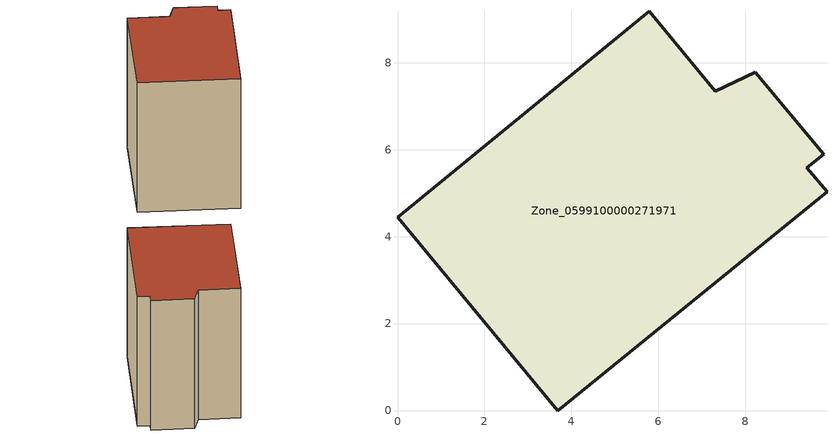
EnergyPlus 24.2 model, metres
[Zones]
Zone_0599100000271971
 floor ground (C_G): 7.31,7.35 8.23,7.78 9.81,5.9 9.42,5.58 9.88,5.03 3.69,0 0,4.45 5.79,9.18 z0
 wall outside (C_F): 3.69,0 9.88,5.03 9.42,5.58 9.81,5.9 8.23,7.78 7.31,7.35 5.79,9.18 0,4.45 3.69,0 z0:8.23
 roof outside (C_R): 7.31,7.35 5.79,9.18 0,4.45 3.69,0 9.88,5.03 9.42,5.58 9.81,5.9 8.23,7.78 z8.23
[BUILDING]
Pand.0599100000271971: North Axis=0; Terrain=City; Loads Convergence Tolerance Value=0.04; Temperature Convergence Tolerance Value=0.4; Solar Distribution=FullExterior; Maximum Number of Warmup Days=25; Minimum Number of Warmup Days=1
[Site:Location]
Rotterdam.The.Hague.AP_ZH_NLD Design_Conditions: Latitude=51.96; Longitude=4.45; Time Zone=1; Elevation=-4.5
[SITE:GROUNDTEMPERATURE:BUILDINGSURFACE]
18, 18, 18, 18, 18, 18, 18, 18, 18, 18, 18, 18
[MATERIAL] Thermal Absorptance=0.9; Solar Absorptance=0.7; Visible Absorptance=0.7
Name | Roughness | Thickness | Conductivity | Density | Specific Heat
G.TI.1946-1964 | MediumSmooth | 0.15 | 1 | 540 | 1210
F.TI.1946-1964 | Rough | 0.3 | 0.857143 | 1920 | 840
R.TI.1946-1964 | MediumRough | 0.2 | 0.277778 | 1500 | 1000
[CONSTRUCTION]
C_G: G.TI.1946-1964
C_F: F.TI.1946-1964
C_R: R.TI.1946-1964
[ZONE]
Zone_0599100000271971: Type=1; Multiplier=1; Ceiling Height=Autocalculate; Volume=Autocalculate; Floor Area=autocalculate; Part of Total Floor Area=Yes
[ZONEINFILTRATION:DESIGNFLOWRATE]
Infil_Zone_0599100000271971: Zone or ZoneList or Space or SpaceList=Zone_0599100000271971; Schedule=AlwaysOn; Design Flow Rate Calculation Method=Flow/Area; Flow Rate per Floor Area=0.003; Constant Term Coefficient=1; Temperature Term Coefficient=0; Velocity Term Coefficient=0; Velocity Squared Term Coefficient=0
[HVACTEMPLATE:ZONE:IDEALLOADSAIRSYSTEM]
Zone_0599100000271971: Maximum Heating Supply Air Temperature=50; Minimum Cooling Supply Air Temperature=13; Maximum Heating Supply Air Humidity Ratio=0.0156; Minimum Cooling Supply Air Humidity Ratio=0.0077; Heating Limit=NoLimit; Cooling Limit=NoLimit; Dehumidification Control Type=ConstantSensibleHeatRatio; Cooling Sensible Heat Ratio=0.7; Dehumidification Setpoint=60; Humidification Control Type=None; Humidification Setpoint=30; Outdoor Air Method=None; Outdoor Air Flow Rate per Person=0.00944; Outdoor Air Flow Rate per Zone Floor Area=0; Outdoor Air Flow Rate per Zone=0; Demand Controlled Ventilation Type=None; Outdoor Air Economizer Type=NoEconomizer; Heat Recovery Type=None; Sensible Heat Recovery Effectiveness=0.7; Latent Heat Recovery Effectiveness=0.65
[ZONECONTROL:THERMOSTAT]
ThermostatControl_Zone_0599100000271971: Zone or ZoneList=Zone_0599100000271971; Control Type Schedule=DualSetpointControlType; Control 1=Thermostat_Zone_0599100000271971; Temperature Difference Between Cutout And Setpoint=0
[THERMOSTATSETPOINT:DUALSETPOINT]
Thermostat_Zone_0599100000271971: Heating Setpoint Temperature Schedule=HeatingSetpoint_Zone_0599100000271971; Cooling Setpoint Temperature Schedule=CoolingSetpoint_Zone_0599100000271971
[SCHEDULE:COMPACT]
HeatingSetpoint_Zone_0599100000271971: Through: 12/31, For: AllDays, Until: 24:00, 21
CoolingSetpoint_Zone_0599100000271971: Through: 12/31, For: AllDays, Until: 24:00, 24
DualSetpointControlType: Through: 12/31, For: AllDays, Until: 24:00, 4
AlwaysOn: Through: 12/31, For: AllDays, Until: 24:00, 1
